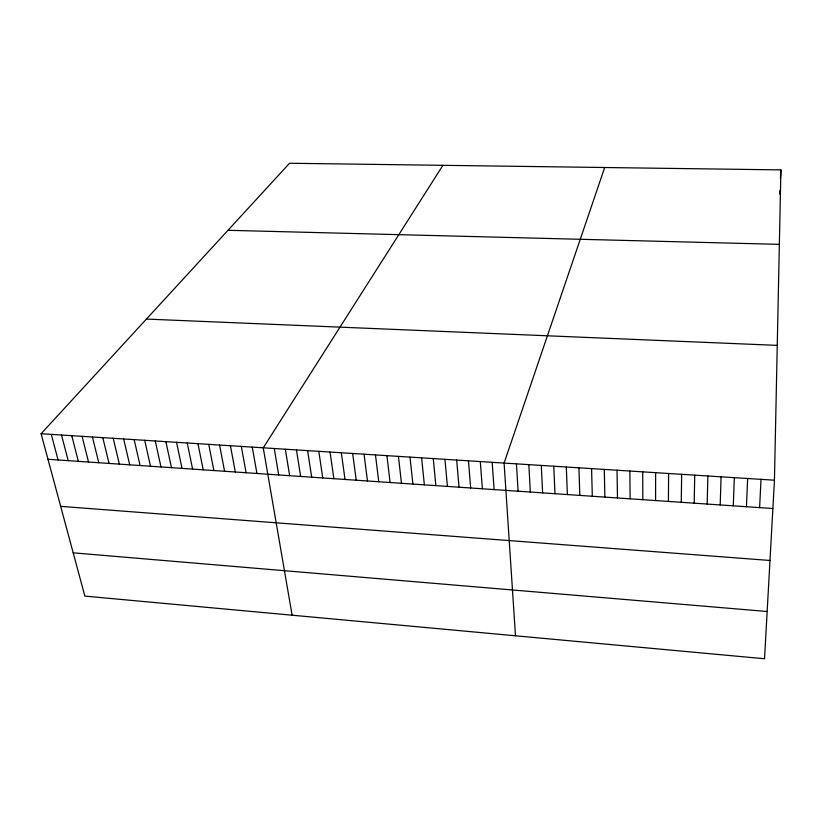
<?xml version="1.0" encoding="UTF-8"?>
<svg xmlns="http://www.w3.org/2000/svg" width="822" height="822" viewBox="0 0 822 822"><rect width="100%" height="100%" fill="white"/><g stroke="black" fill="none" stroke-linecap="round" stroke-linejoin="round"><path stroke-width="1.23" d="M655.586 500.547L655.637 472.671M668.399 501.42L668.615 473.493M681.263 502.293L681.654 474.325M694.189 503.167L694.734 475.147M774.447 480.202L780.9 169.897L289.56 163.249L41.1 433.739L84.861 596.104L764.532 658.751L774.447 480.202L41.1 433.739M707.167 504.05L707.886 475.979M720.195 504.934L721.079 476.822M733.286 505.828L734.334 477.664M746.427 506.722L747.65 478.507M759.62 507.616L761.018 479.349M779.667 194.033L779.831 190.683M780.458 178.456L780.9 169.897M604.684 167.513L504.102 463.074L515.486 635.796M442.914 165.325L263.245 447.815L292.118 615.205M227.961 230.304L779.348 244.36M146.429 319.07L777.252 345.374M47.984 459.282L772.875 508.52M60.674 506.362L769.988 560.481M73.199 552.836L767.162 611.506M51.283 434.386L58.064 459.96M61.506 435.033L68.185 460.649M71.771 435.681L78.347 461.337M82.077 436.328L88.54 462.036M92.413 436.985L98.774 462.724M102.791 437.643L109.049 463.423M113.21 438.301L119.354 464.122M123.66 438.969L129.701 464.831M134.15 439.636L140.089 465.529M144.693 440.294L150.508 466.238M155.266 440.972L160.978 466.947M165.88 441.64L171.479 467.667M176.535 442.318L182.022 468.386M187.231 442.996L192.605 469.105M197.958 443.675L203.219 469.824M208.737 444.353L213.884 470.544M219.556 445.041L224.581 471.273M230.417 445.73L235.328 472.003M241.319 446.418L246.107 472.732M252.262 447.117L256.937 473.472M274.271 448.514L278.699 474.952M285.337 449.213L289.652 475.691M296.454 449.911L300.636 476.441M307.613 450.62L311.672 477.192M318.813 451.329L322.748 477.942M330.054 452.049L333.866 478.692M341.336 452.758L345.024 479.452M352.669 453.477L356.224 480.212M364.043 454.196L367.475 480.983M375.459 454.926L378.767 481.743M386.926 455.645L390.101 482.514M398.434 456.374L401.475 483.285M409.993 457.104L412.901 484.066M421.594 457.844L424.368 484.846M433.245 458.584L435.876 485.627M444.938 459.323L447.435 486.408M456.672 460.063L459.036 487.199M468.458 460.813L470.677 487.991M480.295 461.563L482.38 488.782M492.173 462.313L494.114 489.583M516.442 463.855L518.096 491.207M528.834 464.636L530.344 492.039M541.277 465.427L542.633 492.871M553.771 466.218L554.973 493.714M566.317 467.009L567.375 494.556M578.924 467.81L579.818 495.399M591.573 468.612L592.313 496.252M604.283 469.424L604.869 497.105M617.034 470.225L617.466 497.957M629.847 471.037L630.125 498.82M642.722 471.859L642.825 499.684"/></g></svg>
